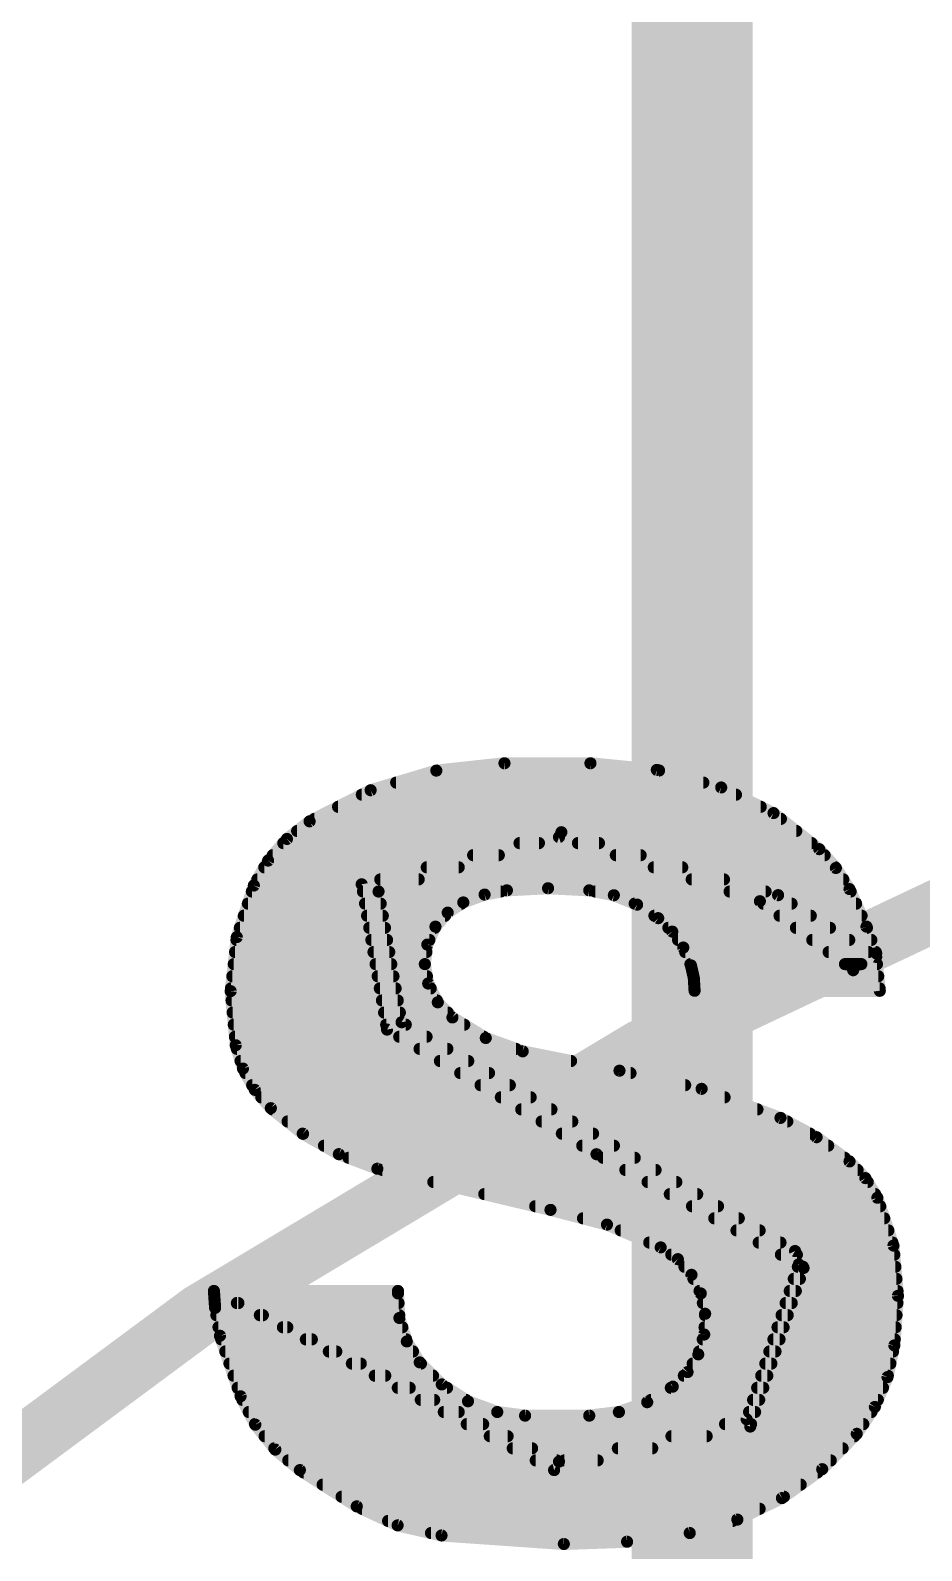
# Model space of a CAD drawing. Extents: x -24 to 84, y -14 to 41.
# Drawn here: x 13.852 to 15.721, y 25.16 to 28.35 of the extents above; entities that cross this region are included whole.
import ezdxf

# ---------------------------------------------------------------- set-up
doc = ezdxf.new("R2010")
doc.units = 0
for name, color, linetype in [('16', 132, 'CONTINUOUS'), ('21', 41, 'CONTINUOUS'), ('22', 40, 'CONTINUOUS')]:
    doc.layers.add(name, color=color, linetype=linetype)

msp = doc.modelspace()

# ---------------------------------------------------------------- linework, layer by layer
at = {"layer": '16', "const_width": 0.254}
msp.add_lwpolyline([(15.24, 20.32), (15.24, 39.37)], dxfattribs=at)
at = {"layer": '21', "const_width": 0.0254}
for points in [[(14.7033, 26.7967), (14.5655, 26.7556)], [(14.8463, 26.8122), (14.7033, 26.7967)], [(14.7059, 26.797), (15.1706, 26.797)], [(15.0266, 26.8122), (14.8463, 26.8122)], [(15.1659, 26.7983), (15.0266, 26.8122)], [(15.301, 26.7614), (15.1659, 26.7983)], [(14.5655, 26.7556), (14.4374, 26.6903)], [(14.619, 26.7716), (15.2636, 26.7716)], [(15.4107, 26.7076), (15.301, 26.7614)], [(14.4972, 26.7208), (15.3838, 26.7208)], [(14.547, 26.7462), (15.332, 26.7462)], [(14.4374, 26.6903), (14.3899, 26.6534)], [(14.4474, 26.6954), (15.4262, 26.6954)], [(15.5067, 26.6319), (15.4107, 26.7076)], [(14.4113, 26.67), (15.4584, 26.67)], [(14.9657, 26.6675), (14.5466, 26.5582)], [(14.5821, 26.543), (14.9606, 26.6573)], [(14.9606, 26.6573), (15.3822, 26.5227)], [(15.4203, 26.5354), (14.9657, 26.6675)], [(14.3899, 26.6534), (14.3504, 26.6079)], [(14.3822, 26.6446), (14.9185, 26.6446)], [(14.8779, 26.6446), (15.0445, 26.6446)], [(15.0004, 26.6446), (15.4906, 26.6446)], [(15.5416, 26.5924), (15.5067, 26.6319)], [(14.3504, 26.6079), (14.3205, 26.5557)], [(14.3423, 26.5938), (14.7503, 26.5938)], [(14.3602, 26.6192), (14.8344, 26.6192)], [(14.6831, 26.5938), (15.2193, 26.5938)], [(14.7805, 26.6192), (15.1319, 26.6192)], [(15.0799, 26.6192), (15.5179, 26.6192)], [(15.1595, 26.5938), (15.5403, 26.5938)], [(14.3278, 26.5684), (14.6662, 26.5684)], [(14.5857, 26.5684), (15.3067, 26.5684)], [(15.2391, 26.5684), (15.5571, 26.5684)], [(15.5702, 26.5481), (15.5416, 26.5924)], [(14.3205, 26.5557), (14.2847, 26.4474)], [(14.3163, 26.543), (14.5821, 26.543)], [(14.5466, 26.5582), (14.5999, 26.2534)], [(14.5493, 26.543), (14.8382, 26.543)], [(14.6304, 26.2687), (14.5821, 26.543)], [(14.7599, 26.5201), (14.8046, 26.5366)], [(14.8046, 26.5366), (14.8514, 26.5455)], [(14.8514, 26.5455), (14.9378, 26.55)], [(14.9378, 26.55), (15.0241, 26.5455)], [(15.0241, 26.5455), (15.0757, 26.5352)], [(15.0366, 26.543), (15.3941, 26.543)], [(15.0757, 26.5352), (15.1246, 26.5155)], [(15.3186, 26.543), (15.5725, 26.543)], [(15.6261, 26.4058), (15.4203, 26.5354)], [(15.6058, 26.4693), (15.5702, 26.5481)], [(14.3079, 26.5176), (14.5866, 26.5176)], [(14.5537, 26.5176), (14.7561, 26.5176)], [(14.7015, 26.4693), (14.7272, 26.4988)], [(14.7272, 26.4988), (14.7599, 26.5201)], [(15.1194, 26.5176), (15.4486, 26.5176)], [(15.1246, 26.5155), (15.1689, 26.4871)], [(15.3822, 26.5227), (15.5778, 26.3779)], [(15.3891, 26.5176), (15.584, 26.5176)], [(14.2911, 26.4668), (14.5955, 26.4668)], [(14.2995, 26.4922), (14.591, 26.4922)], [(14.5581, 26.4922), (14.7214, 26.4922)], [(14.5626, 26.4668), (14.7004, 26.4668)], [(14.6844, 26.4317), (14.7015, 26.4693)], [(15.1609, 26.4922), (15.4889, 26.4922)], [(15.1689, 26.4871), (15.1983, 26.459)], [(15.1901, 26.4668), (15.5292, 26.4668)], [(15.4234, 26.4922), (15.5955, 26.4922)], [(15.4577, 26.4668), (15.6067, 26.4668)], [(15.6261, 26.4135), (15.6058, 26.4693)], [(14.2847, 26.4474), (14.2718, 26.334)], [(14.284, 26.4414), (14.6, 26.4414)], [(14.567, 26.4414), (14.6888, 26.4414)], [(15.1983, 26.459), (15.2215, 26.4255)], [(15.2104, 26.4414), (15.5696, 26.4414)], [(15.492, 26.4414), (15.616, 26.4414)], [(14.2811, 26.416), (14.6045, 26.416)], [(14.5715, 26.416), (14.6824, 26.416)], [(14.6792, 26.3907), (14.6844, 26.4317)], [(15.2215, 26.4255), (15.2375, 26.3881)], [(15.2255, 26.416), (15.6099, 26.416)], [(15.5263, 26.416), (15.6252, 26.416)], [(15.5778, 26.3779), (15.6261, 26.4135)], [(15.6337, 26.3347), (15.6261, 26.4058)], [(14.2783, 26.3906), (14.6089, 26.3906)], [(14.5759, 26.3906), (14.6792, 26.3906)], [(14.6863, 26.35), (14.6792, 26.3907)], [(15.2364, 26.3906), (15.6277, 26.3906)], [(15.2375, 26.3881), (15.2435, 26.3617)], [(15.5606, 26.3906), (15.595, 26.3906)], [(14.2725, 26.3398), (14.6179, 26.3398)], [(14.2754, 26.3652), (14.6134, 26.3652)], [(14.5803, 26.3652), (14.6836, 26.3652)], [(14.5848, 26.3398), (14.6915, 26.3398)], [(14.7064, 26.3106), (14.6863, 26.35)], [(15.2427, 26.3652), (15.6304, 26.3652)], [(15.2435, 26.3617), (15.2451, 26.3347)], [(15.2448, 26.3398), (15.6332, 26.3398)], [(14.2718, 26.334), (14.2824, 26.2204)], [(14.2736, 26.3144), (14.6224, 26.3144)], [(14.5892, 26.3144), (14.7045, 26.3144)], [(14.7371, 26.2788), (14.7064, 26.3106)], [(15.2451, 26.3347), (15.6337, 26.3347)], [(14.276, 26.289), (14.6268, 26.289)], [(14.5937, 26.289), (14.7273, 26.289)], [(14.8071, 26.2357), (14.7371, 26.2788)], [(14.2784, 26.2636), (14.6392, 26.2636)], [(14.5981, 26.2636), (14.7618, 26.2636)], [(14.5999, 26.2534), (15.0393, 25.9918)], [(15.4559, 25.7886), (14.6304, 26.2687)], [(14.2807, 26.2382), (14.6828, 26.2382)], [(14.2824, 26.2204), (14.2975, 26.1715)], [(14.2848, 26.2128), (14.7265, 26.2128)], [(14.6254, 26.2382), (14.803, 26.2382)], [(14.6681, 26.2128), (14.8703, 26.2128)], [(14.8844, 26.2077), (14.8071, 26.2357)], [(14.2926, 26.1874), (14.7702, 26.1874)], [(14.7108, 26.1874), (14.986, 26.1874)], [(15.0876, 26.1671), (14.8844, 26.2077)], [(14.2975, 26.1715), (14.3225, 26.1268)], [(14.3028, 26.162), (14.8139, 26.162)], [(14.7534, 26.162), (15.1107, 26.162)], [(15.2599, 26.129), (15.0876, 26.1671)], [(14.317, 26.1366), (14.8575, 26.1366)], [(14.3225, 26.1268), (14.3561, 26.0883)], [(14.7961, 26.1366), (15.2254, 26.1366)], [(15.4254, 26.068), (15.2599, 26.129)], [(14.3361, 26.1112), (14.9012, 26.1112)], [(14.3561, 26.0883), (14.4237, 26.0345)], [(14.3592, 26.0858), (14.9449, 26.0858)], [(14.8387, 26.1112), (15.3081, 26.1112)], [(14.8814, 26.0858), (15.3771, 26.0858)], [(14.3912, 26.0604), (14.9886, 26.0604)], [(14.9241, 26.0604), (15.4396, 26.0604)], [(15.5011, 26.0275), (15.4254, 26.068)], [(14.4231, 26.035), (15.0322, 26.035)], [(14.4237, 26.0345), (14.4988, 25.9919)], [(14.9667, 26.035), (15.487, 26.035)], [(15.5702, 25.9766), (15.5011, 26.0275)], [(14.4676, 26.0096), (15.0759, 26.0096)], [(14.4988, 25.9919), (14.5796, 25.9613)], [(15.0094, 26.0096), (15.5254, 26.0096)], [(15.0393, 25.9918), (15.4635, 25.7607)], [(14.5191, 25.9842), (15.1196, 25.9842)], [(14.5796, 25.9613), (14.9428, 25.875)], [(14.5901, 25.9588), (15.1633, 25.9588)], [(15.0533, 25.9842), (15.5599, 25.9842)], [(15.0999, 25.9588), (15.5871, 25.9588)], [(15.6034, 25.9416), (15.5702, 25.9766)], [(14.697, 25.9334), (15.2069, 25.9334)], [(15.1465, 25.9334), (15.6084, 25.9334)], [(15.6286, 25.9004), (15.6034, 25.9416)], [(14.8039, 25.908), (15.2506, 25.908)], [(15.1931, 25.908), (15.624, 25.908)], [(15.6624, 25.8001), (15.6286, 25.9004)], [(14.9108, 25.8826), (15.2943, 25.8826)], [(14.9428, 25.875), (15.0613, 25.8441)], [(15.2397, 25.8826), (15.6346, 25.8826)], [(15.011, 25.8572), (15.3379, 25.8572)], [(15.0613, 25.8441), (15.174, 25.7962)], [(15.0902, 25.8318), (15.3816, 25.8318)], [(15.2864, 25.8572), (15.6431, 25.8572)], [(15.333, 25.8318), (15.6517, 25.8318)], [(15.15, 25.8064), (15.4253, 25.8064)], [(15.174, 25.7962), (15.21, 25.7715)], [(15.3796, 25.8064), (15.6602, 25.8064)], [(15.6718, 25.6946), (15.6624, 25.8001)], [(15.1962, 25.781), (15.4597, 25.781)], [(15.21, 25.7715), (15.2386, 25.7386)], [(15.4262, 25.781), (15.6641, 25.781)], [(15.4737, 25.7531), (15.4559, 25.7886)], [(15.2239, 25.7556), (15.4724, 25.7556)], [(15.2386, 25.7386), (15.2581, 25.6996)], [(15.4635, 25.7607), (15.3543, 25.4356)], [(15.3619, 25.4203), (15.4737, 25.7531)], [(15.4618, 25.7556), (15.6664, 25.7556)], [(14.2367, 25.7048), (14.2392, 25.6692)], [(14.9606, 25.3467), (14.2367, 25.7048)], [(14.6228, 25.7048), (14.2367, 25.7048)], [(14.2367, 25.7048), (14.9504, 25.3289)], [(14.6228, 25.6997), (14.6228, 25.7048)], [(14.6258, 25.6481), (14.6228, 25.6997)], [(15.2428, 25.7302), (15.466, 25.7302)], [(15.2555, 25.7048), (15.4575, 25.7048)], [(15.2581, 25.6996), (15.2672, 25.657)], [(15.4447, 25.7048), (15.6709, 25.7048)], [(15.4533, 25.7302), (15.6686, 25.7302)], [(14.2385, 25.6794), (14.288, 25.6794)], [(14.2392, 25.6692), (14.2494, 25.6108)], [(14.2849, 25.6794), (14.624, 25.6794)], [(15.2625, 25.6794), (15.4489, 25.6794)], [(15.4362, 25.6794), (15.6707, 25.6794)], [(15.6642, 25.5905), (15.6718, 25.6946)], [(14.2419, 25.654), (14.3394, 25.654)], [(14.3331, 25.654), (14.6255, 25.654)], [(14.6414, 25.5989), (14.6258, 25.6481)], [(15.2672, 25.657), (15.2654, 25.6134)], [(15.2671, 25.654), (15.4404, 25.654)], [(15.4277, 25.654), (15.6688, 25.654)], [(14.2463, 25.6286), (14.3907, 25.6286)], [(14.2494, 25.6108), (14.2926, 25.4838)], [(14.3814, 25.6286), (14.632, 25.6286)], [(15.2654, 25.6134), (15.2528, 25.5718)], [(15.266, 25.6286), (15.4319, 25.6286)], [(15.4191, 25.6286), (15.667, 25.6286)], [(14.252, 25.6032), (14.4421, 25.6032)], [(14.2606, 25.5778), (14.4934, 25.5778)], [(14.4296, 25.6032), (14.64, 25.6032)], [(14.4778, 25.5778), (14.6544, 25.5778)], [(14.6685, 25.5549), (14.6414, 25.5989)], [(15.2546, 25.5778), (15.4148, 25.5778)], [(15.2623, 25.6032), (15.4233, 25.6032)], [(15.4021, 25.5778), (15.6615, 25.5778)], [(15.4106, 25.6032), (15.6651, 25.6032)], [(15.6499, 25.5241), (15.6642, 25.5905)], [(14.2693, 25.5524), (14.5448, 25.5524)], [(14.5261, 25.5524), (14.671, 25.5524)], [(14.7147, 25.5086), (14.6685, 25.5549)], [(15.2528, 25.5718), (15.2303, 25.5346)], [(15.2411, 25.5524), (15.4063, 25.5524)], [(15.3935, 25.5524), (15.656, 25.5524)], [(14.2779, 25.527), (14.5961, 25.527)], [(14.5743, 25.527), (14.6964, 25.527)], [(14.7698, 25.4734), (14.7147, 25.5086)], [(15.2303, 25.5346), (15.1994, 25.5041)], [(15.2226, 25.527), (15.3977, 25.527)], [(15.385, 25.527), (15.6505, 25.527)], [(15.6233, 25.4615), (15.6499, 25.5241)], [(14.2865, 25.5016), (14.6475, 25.5016)], [(14.2926, 25.4838), (14.3235, 25.4243)], [(14.2965, 25.4762), (14.6988, 25.4762)], [(14.6225, 25.5016), (14.7257, 25.5016)], [(14.6707, 25.4762), (14.7654, 25.4762)], [(15.1994, 25.5041), (15.1458, 25.4714)], [(15.1536, 25.4762), (15.3807, 25.4762)], [(15.1953, 25.5016), (15.3892, 25.5016)], [(15.3679, 25.4762), (15.6296, 25.4762)], [(15.3765, 25.5016), (15.6404, 25.5016)], [(14.3097, 25.4508), (14.7502, 25.4508)], [(14.719, 25.4508), (14.8311, 25.4508)], [(14.8311, 25.4508), (14.7698, 25.4734)], [(14.8895, 25.4432), (14.8311, 25.4508)], [(15.0864, 25.4508), (15.0241, 25.4432)], [(15.0863, 25.4508), (15.3721, 25.4508)], [(15.1458, 25.4714), (15.0864, 25.4508)], [(15.3594, 25.4508), (15.6161, 25.4508)], [(15.5854, 25.4051), (15.6233, 25.4615)], [(14.3229, 25.4254), (14.8015, 25.4254)], [(14.3235, 25.4243), (14.3655, 25.3719)], [(14.7672, 25.4254), (15.3636, 25.4254)], [(15.0241, 25.4432), (14.8895, 25.4432)], [(14.9504, 25.3289), (15.3619, 25.4203)], [(15.3543, 25.4356), (14.9606, 25.3467)], [(15.3091, 25.4254), (15.599, 25.4254)], [(14.343, 25.4), (14.8529, 25.4)], [(14.8154, 25.4), (15.2705, 25.4)], [(15.1966, 25.4), (15.5804, 25.4)], [(15.5128, 25.3308), (15.5854, 25.4051)], [(14.3634, 25.3746), (14.9042, 25.3746)], [(14.3655, 25.3719), (14.417, 25.3289)], [(14.3927, 25.3492), (14.9555, 25.3492)], [(14.8636, 25.3746), (15.1562, 25.3746)], [(14.9119, 25.3492), (15.0418, 25.3492)], [(14.9717, 25.3492), (15.5308, 25.3492)], [(15.0842, 25.3746), (15.5556, 25.3746)], [(14.417, 25.3289), (14.5364, 25.2527)], [(14.425, 25.3238), (15.5031, 25.3238)], [(15.4284, 25.2702), (15.5128, 25.3308)], [(14.4648, 25.2984), (15.4677, 25.2984)], [(14.5046, 25.273), (15.4324, 25.273)], [(15.3349, 25.225), (15.4284, 25.2702)], [(14.5364, 25.2527), (14.6221, 25.2129)], [(14.5474, 25.2476), (15.3816, 25.2476)], [(14.6021, 25.2222), (15.3248, 25.2222)], [(15.2349, 25.1968), (15.3349, 25.225)], [(14.6221, 25.2129), (14.7142, 25.1917)], [(14.6921, 25.1968), (15.2349, 25.1968)], [(14.7142, 25.1917), (14.9708, 25.1739)], [(15.1034, 25.1786), (15.2349, 25.1968)], [(14.9708, 25.1739), (15.1034, 25.1786)]]:
    msp.add_lwpolyline(points, dxfattribs=at)
at = {"layer": '21', "const_width": 0.0127}
for points in [[(14.7026, 26.803, 1), (14.704, 26.7904)], [(14.7059, 26.8034, 1), (14.7059, 26.7906)], [(14.7051, 26.7906, 1), (14.7015, 26.8028)], [(14.8463, 26.8186, 1), (14.8463, 26.8058)], [(14.847, 26.8059, 1), (14.8456, 26.8185)], [(15.0272, 26.8185, 1), (15.026, 26.8059)], [(15.0266, 26.8058, 1), (15.0266, 26.8186)], [(15.1676, 26.8044, 1), (15.1642, 26.7921)], [(15.1653, 26.792, 1), (15.1666, 26.8046)], [(15.1706, 26.7906, 1), (15.1706, 26.8034)], [(14.5637, 26.7617, 1), (14.5673, 26.7496)], [(14.5684, 26.75, 1), (14.5626, 26.7613)], [(14.619, 26.778, 1), (14.619, 26.7653)], [(15.2636, 26.7653, 1), (15.2636, 26.778)], [(15.3038, 26.7671, 1), (15.2982, 26.7557)], [(15.2993, 26.7553, 1), (15.3027, 26.7675)], [(14.4972, 26.7272, 1), (14.4972, 26.7144)], [(14.547, 26.7526, 1), (14.547, 26.7399)], [(15.332, 26.7399, 1), (15.332, 26.7526)], [(15.3838, 26.7144, 1), (15.3838, 26.7272)], [(14.4345, 26.696, 1), (14.4403, 26.6846)], [(14.4413, 26.6853, 1), (14.4335, 26.6953)], [(14.4474, 26.7018, 1), (14.4474, 26.6891)], [(15.4147, 26.7126, 1), (15.4068, 26.7026)], [(15.4079, 26.7019, 1), (15.4135, 26.7133)], [(15.4262, 26.6891, 1), (15.4262, 26.7018)], [(14.4113, 26.6764, 1), (14.4113, 26.6637)], [(14.9625, 26.6633, 1), (14.9587, 26.6513)], [(14.9624, 26.6512, 1), (14.9588, 26.6634)], [(14.9675, 26.6736, 1), (14.9639, 26.6614)], [(14.9673, 26.6614, 1), (14.9641, 26.6736)], [(15.4584, 26.6637, 1), (15.4584, 26.6764)], [(14.3822, 26.651, 1), (14.3822, 26.6382)], [(14.386, 26.6584, 1), (14.3938, 26.6484)], [(14.3947, 26.6492, 1), (14.3851, 26.6575)], [(14.8779, 26.651, 1), (14.8779, 26.6382)], [(14.9185, 26.6382, 1), (14.9185, 26.651)], [(15.0004, 26.651, 1), (15.0004, 26.6382)], [(15.0445, 26.6382, 1), (15.0445, 26.651)], [(15.4906, 26.6382, 1), (15.4906, 26.651)], [(15.5115, 26.6361, 1), (15.5019, 26.6277)], [(15.5028, 26.6269, 1), (15.5106, 26.6369)], [(14.3423, 26.6002, 1), (14.3423, 26.5875)], [(14.3456, 26.6121, 1), (14.3552, 26.6038)], [(14.3559, 26.6048, 1), (14.3449, 26.6111)], [(14.3602, 26.6256, 1), (14.3602, 26.6129)], [(14.6831, 26.6002, 1), (14.6831, 26.5875)], [(14.7503, 26.5875, 1), (14.7503, 26.6002)], [(14.7805, 26.6256, 1), (14.7805, 26.6129)], [(14.8344, 26.6129, 1), (14.8344, 26.6256)], [(15.0799, 26.6256, 1), (15.0799, 26.6129)], [(15.1319, 26.6129, 1), (15.1319, 26.6256)], [(15.1595, 26.6002, 1), (15.1595, 26.5875)], [(15.2193, 26.5875, 1), (15.2193, 26.6002)], [(15.5179, 26.6129, 1), (15.5179, 26.6256)], [(15.5403, 26.5875, 1), (15.5403, 26.6002)], [(14.3278, 26.5748, 1), (14.3278, 26.562)], [(14.5857, 26.5748, 1), (14.5857, 26.562)], [(14.6662, 26.562, 1), (14.6662, 26.5748)], [(15.2391, 26.5748, 1), (15.2391, 26.562)], [(15.3067, 26.562, 1), (15.3067, 26.5748)], [(15.5469, 26.5958, 1), (15.5362, 26.5889)], [(15.5368, 26.5882, 1), (15.5463, 26.5966)], [(15.5571, 26.562, 1), (15.5571, 26.5748)], [(14.3163, 26.5494, 1), (14.3163, 26.5367)], [(14.315, 26.5589, 1), (14.326, 26.5525)], [(14.3265, 26.5537, 1), (14.3145, 26.5577)], [(14.5529, 26.5593, 1), (14.5403, 26.5571)], [(14.545, 26.5643, 1), (14.5482, 26.5521)], [(14.5493, 26.5494, 1), (14.5493, 26.5367)], [(14.5884, 26.5441, 1), (14.5758, 26.5419)], [(14.5803, 26.5491, 1), (14.5839, 26.5369)], [(14.5821, 26.5367, 1), (14.5821, 26.5494)], [(14.8034, 26.5429, 1), (14.8058, 26.5304)], [(14.8068, 26.5307, 1), (14.8024, 26.5426)], [(14.8382, 26.5367, 1), (14.8382, 26.5494)], [(14.8511, 26.5518, 1), (14.8517, 26.5392)], [(14.8526, 26.5393, 1), (14.8502, 26.5517)], [(14.9381, 26.5563, 1), (14.9374, 26.5436)], [(14.9381, 26.5436, 1), (14.9374, 26.5563)], [(15.0253, 26.5517, 1), (15.0229, 26.5393)], [(15.0238, 26.5392, 1), (15.0244, 26.5518)], [(15.0366, 26.5494, 1), (15.0366, 26.5367)], [(15.0781, 26.5411, 1), (15.0734, 26.5293)], [(15.0745, 26.529, 1), (15.077, 26.5414)], [(15.3186, 26.5494, 1), (15.3186, 26.5367)], [(15.3941, 26.5367, 1), (15.3941, 26.5494)], [(15.4237, 26.5408, 1), (15.4169, 26.53)], [(15.4185, 26.5293, 1), (15.4221, 26.5415)], [(15.576, 26.5507, 1), (15.5644, 26.5455)], [(15.5649, 26.5447, 1), (15.5755, 26.5515)], [(15.5725, 26.5367, 1), (15.5725, 26.5494)], [(14.3079, 26.524, 1), (14.3079, 26.5113)], [(14.5537, 26.524, 1), (14.5537, 26.5113)], [(14.5866, 26.5113, 1), (14.5866, 26.524)], [(14.7237, 26.5041, 1), (14.7306, 26.4935)], [(14.7319, 26.4946, 1), (14.7224, 26.5029)], [(14.7577, 26.5261, 1), (14.7621, 26.5141)], [(14.7561, 26.5113, 1), (14.7561, 26.524)], [(14.7634, 26.5148, 1), (14.7564, 26.5254)], [(15.1194, 26.524, 1), (15.1194, 26.5113)], [(15.128, 26.5209, 1), (15.1211, 26.5102)], [(15.1222, 26.5096, 1), (15.1269, 26.5214)], [(15.386, 26.5278, 1), (15.3784, 26.5176)], [(15.3803, 26.5167, 1), (15.3841, 26.5287)], [(15.3891, 26.524, 1), (15.3891, 26.5113)], [(15.4486, 26.5113, 1), (15.4486, 26.524)], [(15.584, 26.5113, 1), (15.584, 26.524)], [(14.2911, 26.4732, 1), (14.2911, 26.4605)], [(14.2995, 26.4986, 1), (14.2995, 26.4858)], [(14.5581, 26.4986, 1), (14.5581, 26.4858)], [(14.5626, 26.4732, 1), (14.5626, 26.4605)], [(14.591, 26.4858, 1), (14.591, 26.4986)], [(14.5955, 26.4605, 1), (14.5955, 26.4732)], [(14.6967, 26.4735, 1), (14.7063, 26.4651)], [(14.7073, 26.4667, 1), (14.6957, 26.4719)], [(14.7004, 26.4605, 1), (14.7004, 26.4732)], [(14.7214, 26.4858, 1), (14.7214, 26.4986)], [(15.1609, 26.4986, 1), (15.1609, 26.4858)], [(15.1733, 26.4917, 1), (15.1645, 26.4825)], [(15.1655, 26.4818, 1), (15.1723, 26.4924)], [(15.1901, 26.4732, 1), (15.1901, 26.4605)], [(15.4234, 26.4986, 1), (15.4234, 26.4858)], [(15.4577, 26.4732, 1), (15.4577, 26.4605)], [(15.4889, 26.4858, 1), (15.4889, 26.4986)], [(15.5292, 26.4605, 1), (15.5292, 26.4732)], [(15.5955, 26.4858, 1), (15.5955, 26.4986)], [(15.6118, 26.4715, 1), (15.5998, 26.4671)], [(15.6, 26.4667, 1), (15.6116, 26.4719)], [(15.6067, 26.4605, 1), (15.6067, 26.4732)], [(14.284, 26.4478, 1), (14.284, 26.4351)], [(14.2787, 26.4494, 1), (14.2907, 26.4454)], [(14.291, 26.4466, 1), (14.2784, 26.4481)], [(14.567, 26.4478, 1), (14.567, 26.4351)], [(14.6, 26.4351, 1), (14.6, 26.4478)], [(14.6888, 26.4351, 1), (14.6888, 26.4478)], [(15.2035, 26.4626, 1), (15.1931, 26.4553)], [(15.1939, 26.4544, 1), (15.2027, 26.4635)], [(15.2104, 26.4478, 1), (15.2104, 26.4351)], [(15.492, 26.4478, 1), (15.492, 26.4351)], [(15.5696, 26.4351, 1), (15.5696, 26.4478)], [(15.616, 26.4351, 1), (15.616, 26.4478)], [(14.2811, 26.4224, 1), (14.2811, 26.4096)], [(14.5715, 26.4224, 1), (14.5715, 26.4096)], [(14.6045, 26.4096, 1), (14.6045, 26.4224)], [(14.6786, 26.4343, 1), (14.6902, 26.4291)], [(14.6907, 26.4309, 1), (14.6781, 26.4325)], [(14.6824, 26.4096, 1), (14.6824, 26.4224)], [(15.2273, 26.428, 1), (15.2156, 26.423)], [(15.2162, 26.4219, 1), (15.2267, 26.4291)], [(15.2255, 26.4224, 1), (15.2255, 26.4096)], [(15.5263, 26.4224, 1), (15.5263, 26.4096)], [(15.6099, 26.4096, 1), (15.6099, 26.4224)], [(15.6324, 26.4065, 1), (15.6198, 26.4051)], [(15.6201, 26.4113, 1), (15.6321, 26.4157)], [(15.6299, 26.4084, 1), (15.6223, 26.4186)], [(15.6227, 26.4004, 1), (15.6295, 26.4112)], [(15.6252, 26.4096, 1), (15.6252, 26.4224)], [(14.2783, 26.397, 1), (14.2783, 26.3843)], [(14.5759, 26.397, 1), (14.5759, 26.3843)], [(14.6089, 26.3843, 1), (14.6089, 26.397)], [(14.6854, 26.3918, 1), (14.6729, 26.3896)], [(14.6729, 26.3915, 1), (14.6855, 26.3899)], [(14.6792, 26.3843, 1), (14.6792, 26.397)], [(15.2364, 26.397, 1), (15.2364, 26.3843)], [(15.2437, 26.3895, 1), (15.2313, 26.3867)], [(15.2317, 26.3856, 1), (15.2433, 26.3906)], [(15.5606, 26.397, 1), (15.5606, 26.3843)], [(15.574, 26.383, 1), (15.5816, 26.3728)], [(15.574, 26.3728, 1), (15.5816, 26.383)], [(15.595, 26.3843, 1), (15.595, 26.397)], [(15.6277, 26.3843, 1), (15.6277, 26.397)], [(14.2725, 26.3462, 1), (14.2725, 26.3334)], [(14.2754, 26.3716, 1), (14.2754, 26.3589)], [(14.5803, 26.3716, 1), (14.5803, 26.3589)], [(14.5848, 26.3462, 1), (14.5848, 26.3334)], [(14.6134, 26.3589, 1), (14.6134, 26.3716)], [(14.6179, 26.3334, 1), (14.6179, 26.3462)], [(14.692, 26.3529, 1), (14.6806, 26.3471)], [(14.68, 26.3489, 1), (14.6926, 26.3511)], [(14.6836, 26.3589, 1), (14.6836, 26.3716)], [(14.6915, 26.3334, 1), (14.6915, 26.3462)], [(15.2427, 26.3716, 1), (15.2427, 26.3589)], [(15.2498, 26.3621, 1), (15.2371, 26.3613)], [(15.2373, 26.3603, 1), (15.2497, 26.3631)], [(15.2448, 26.3462, 1), (15.2448, 26.3334)], [(15.6304, 26.3589, 1), (15.6304, 26.3716)], [(15.6332, 26.3334, 1), (15.6332, 26.3462)], [(14.2781, 26.3346, 1), (14.2655, 26.3334)], [(14.2655, 26.3347, 1), (14.2781, 26.3333)], [(14.2736, 26.3208, 1), (14.2736, 26.3081)], [(14.5892, 26.3208, 1), (14.5892, 26.3081)], [(14.6224, 26.3081, 1), (14.6224, 26.3208)], [(14.711, 26.315, 1), (14.7018, 26.3062)], [(14.7007, 26.3077, 1), (14.7121, 26.3135)], [(14.7045, 26.3081, 1), (14.7045, 26.3208)], [(15.2451, 26.3411, 1), (15.2451, 26.3284)], [(15.2388, 26.3343, 1), (15.2514, 26.3351)], [(15.6274, 26.334, 1), (15.64, 26.3354)], [(15.6337, 26.3284, 1), (15.6337, 26.3411)], [(14.276, 26.2954, 1), (14.276, 26.2827)], [(14.5937, 26.2954, 1), (14.5937, 26.2827)], [(14.6268, 26.2827, 1), (14.6268, 26.2954)], [(14.7273, 26.2827, 1), (14.7273, 26.2954)], [(14.7404, 26.2842, 1), (14.7338, 26.2734)], [(14.7325, 26.2744, 1), (14.7417, 26.2832)], [(14.2784, 26.27, 1), (14.2784, 26.2572)], [(14.5981, 26.27, 1), (14.5981, 26.2572)], [(14.6031, 26.2589, 1), (14.5967, 26.2479)], [(14.5936, 26.2523, 1), (14.6062, 26.2545)], [(14.6336, 26.2742, 1), (14.6272, 26.2632)], [(14.6241, 26.2676, 1), (14.6367, 26.2698)], [(14.6392, 26.2572, 1), (14.6392, 26.27)], [(14.7618, 26.2572, 1), (14.7618, 26.27)], [(14.2807, 26.2446, 1), (14.2807, 26.2319)], [(14.2885, 26.2223, 1), (14.2763, 26.2185)], [(14.2761, 26.2198, 1), (14.2887, 26.221)], [(14.2848, 26.2192, 1), (14.2848, 26.2065)], [(14.6254, 26.2446, 1), (14.6254, 26.2319)], [(14.6681, 26.2192, 1), (14.6681, 26.2065)], [(14.6828, 26.2319, 1), (14.6828, 26.2446)], [(14.7265, 26.2065, 1), (14.7265, 26.2192)], [(14.8092, 26.2416, 1), (14.8049, 26.2297)], [(14.803, 26.2319, 1), (14.803, 26.2446)], [(14.8038, 26.2303, 1), (14.8104, 26.2411)], [(14.8703, 26.2065, 1), (14.8703, 26.2192)], [(14.2926, 26.1938, 1), (14.2926, 26.181)], [(14.7108, 26.1938, 1), (14.7108, 26.181)], [(14.7702, 26.181, 1), (14.7702, 26.1938)], [(14.8856, 26.2139, 1), (14.8832, 26.2015)], [(14.8822, 26.2017, 1), (14.8866, 26.2137)], [(14.986, 26.181, 1), (14.986, 26.1938)], [(14.3031, 26.1746, 1), (14.292, 26.1684)], [(14.2915, 26.1696, 1), (14.3036, 26.1734)], [(14.3028, 26.1684, 1), (14.3028, 26.1557)], [(14.7534, 26.1684, 1), (14.7534, 26.1557)], [(14.8139, 26.1557, 1), (14.8139, 26.1684)], [(15.089, 26.1733, 1), (15.0862, 26.1609)], [(15.0864, 26.1609, 1), (15.0888, 26.1733)], [(15.1107, 26.1557, 1), (15.1107, 26.1684)], [(14.317, 26.143, 1), (14.317, 26.1303)], [(14.3272, 26.131, 1), (14.3177, 26.1227)], [(14.3169, 26.1238, 1), (14.328, 26.1299)], [(14.7961, 26.143, 1), (14.7961, 26.1303)], [(14.8575, 26.1303, 1), (14.8575, 26.143)], [(15.2254, 26.1303, 1), (15.2254, 26.143)], [(15.262, 26.1349, 1), (15.2577, 26.123)], [(15.2585, 26.1228, 1), (15.2612, 26.1352)], [(14.3361, 26.1176, 1), (14.3361, 26.1048)], [(14.3601, 26.0933, 1), (14.3521, 26.0833)], [(14.3513, 26.0841, 1), (14.3609, 26.0925)], [(14.3592, 26.0922, 1), (14.3592, 26.0795)], [(14.8387, 26.1176, 1), (14.8387, 26.1048)], [(14.8814, 26.0922, 1), (14.8814, 26.0795)], [(14.9012, 26.1048, 1), (14.9012, 26.1176)], [(14.9449, 26.0795, 1), (14.9449, 26.0922)], [(15.3081, 26.1048, 1), (15.3081, 26.1176)], [(15.3771, 26.0795, 1), (15.3771, 26.0922)], [(14.3912, 26.0668, 1), (14.3912, 26.0541)], [(14.9241, 26.0668, 1), (14.9241, 26.0541)], [(14.9886, 26.0541, 1), (14.9886, 26.0668)], [(15.4284, 26.0736, 1), (15.4224, 26.0624)], [(15.4232, 26.062, 1), (15.4276, 26.074)], [(15.4396, 26.0541, 1), (15.4396, 26.0668)], [(14.4231, 26.0414, 1), (14.4231, 26.0286)], [(14.4268, 26.0401, 1), (14.4206, 26.029)], [(14.4198, 26.0296, 1), (14.4277, 26.0395)], [(14.9667, 26.0414, 1), (14.9667, 26.0286)], [(15.0322, 26.0286, 1), (15.0322, 26.0414)], [(15.487, 26.0286, 1), (15.487, 26.0414)], [(15.5048, 26.0326, 1), (15.4973, 26.0224)], [(15.4981, 26.0219, 1), (15.5041, 26.0331)], [(14.4676, 26.016, 1), (14.4676, 26.0033)], [(14.5011, 25.9978, 1), (14.4966, 25.9859)], [(14.4957, 25.9863, 1), (14.5019, 25.9974)], [(15.0094, 26.016, 1), (15.0094, 26.0033)], [(15.0423, 25.9974, 1), (15.0363, 25.9862)], [(15.0361, 25.9863, 1), (15.0425, 25.9973)], [(15.0759, 26.0033, 1), (15.0759, 26.016)], [(15.5254, 26.0033, 1), (15.5254, 26.016)], [(14.5191, 25.9906, 1), (14.5191, 25.9779)], [(14.5811, 25.9675, 1), (14.5781, 25.9551)], [(14.5774, 25.9554, 1), (14.5818, 25.9672)], [(14.5901, 25.9652, 1), (14.5901, 25.9524)], [(15.0533, 25.9906, 1), (15.0533, 25.9779)], [(15.0999, 25.9652, 1), (15.0999, 25.9524)], [(15.1196, 25.9779, 1), (15.1196, 25.9906)], [(15.1633, 25.9524, 1), (15.1633, 25.9652)], [(15.5599, 25.9779, 1), (15.5599, 25.9906)], [(15.5748, 25.981, 1), (15.5656, 25.9722)], [(15.5664, 25.9715, 1), (15.574, 25.9817)], [(15.5871, 25.9524, 1), (15.5871, 25.9652)], [(14.697, 25.9398, 1), (14.697, 25.9271)], [(15.1465, 25.9398, 1), (15.1465, 25.9271)], [(15.2069, 25.9271, 1), (15.2069, 25.9398)], [(15.6089, 25.9449, 1), (15.598, 25.9383)], [(15.5988, 25.9372, 1), (15.608, 25.946)], [(15.6084, 25.9271, 1), (15.6084, 25.9398)], [(14.8039, 25.9144, 1), (14.8039, 25.9017)], [(15.1931, 25.9144, 1), (15.1931, 25.9017)], [(15.2506, 25.9017, 1), (15.2506, 25.9144)], [(15.6346, 25.9024, 1), (15.6226, 25.8984)], [(15.6232, 25.8971, 1), (15.634, 25.9037)], [(15.624, 25.9017, 1), (15.624, 25.9144)], [(14.9108, 25.889, 1), (14.9108, 25.8762)], [(14.9444, 25.8811, 1), (14.9412, 25.8689)], [(14.9413, 25.8688, 1), (14.9443, 25.8812)], [(15.2397, 25.889, 1), (15.2397, 25.8762)], [(15.2943, 25.8762, 1), (15.2943, 25.889)], [(15.6346, 25.8762, 1), (15.6346, 25.889)], [(15.011, 25.8636, 1), (15.011, 25.8509)], [(15.0638, 25.8499, 1), (15.0588, 25.8382)], [(15.0597, 25.8379, 1), (15.0629, 25.8502)], [(15.0902, 25.8382, 1), (15.0902, 25.8255)], [(15.2864, 25.8636, 1), (15.2864, 25.8509)], [(15.333, 25.8382, 1), (15.333, 25.8255)], [(15.3379, 25.8509, 1), (15.3379, 25.8636)], [(15.3816, 25.8255, 1), (15.3816, 25.8382)], [(15.6431, 25.8509, 1), (15.6431, 25.8636)], [(15.6517, 25.8255, 1), (15.6517, 25.8382)], [(15.15, 25.8128, 1), (15.15, 25.8)], [(15.1776, 25.8014, 1), (15.1704, 25.791)], [(15.1715, 25.7904, 1), (15.1765, 25.802)], [(15.3796, 25.8128, 1), (15.3796, 25.8)], [(15.4253, 25.8, 1), (15.4253, 25.8128)], [(15.6687, 25.8006, 1), (15.6561, 25.7995)], [(15.6564, 25.798, 1), (15.6684, 25.8021)], [(15.6602, 25.8, 1), (15.6602, 25.8128)], [(15.1962, 25.7874, 1), (15.1962, 25.7747)], [(15.2148, 25.7757, 1), (15.2052, 25.7674)], [(15.2064, 25.7663, 1), (15.2136, 25.7768)], [(15.4262, 25.7874, 1), (15.4262, 25.7747)], [(15.4616, 25.7914, 1), (15.4502, 25.7858)], [(15.4527, 25.7831, 1), (15.4591, 25.7941)], [(15.4597, 25.7747, 1), (15.4597, 25.7874)], [(15.6641, 25.7747, 1), (15.6641, 25.7874)], [(15.2239, 25.762, 1), (15.2239, 25.7492)], [(15.2443, 25.7415, 1), (15.2329, 25.7358)], [(15.2338, 25.7345, 1), (15.2434, 25.7428)], [(15.4618, 25.762, 1), (15.4618, 25.7492)], [(15.4695, 25.7587, 1), (15.4575, 25.7627)], [(15.4605, 25.7551, 1), (15.4665, 25.7663)], [(15.4797, 25.7511, 1), (15.4677, 25.7551)], [(15.468, 25.7503, 1), (15.4794, 25.7559)], [(15.4724, 25.7492, 1), (15.4724, 25.762)], [(15.6664, 25.7492, 1), (15.6664, 25.762)], [(14.2367, 25.7112, 1), (14.2367, 25.6985)], [(14.243, 25.7052, 1), (14.2304, 25.7044)], [(14.2395, 25.7105, 1), (14.2339, 25.6991)], [(14.2397, 25.7104, 1), (14.2337, 25.6992)], [(14.6292, 25.7048, 1), (14.6165, 25.7048)], [(14.6291, 25.7001, 1), (14.6165, 25.6993)], [(14.6228, 25.6985, 1), (14.6228, 25.7112)], [(15.2428, 25.7366, 1), (15.2428, 25.7238)], [(15.2555, 25.7112, 1), (15.2555, 25.6985)], [(15.2643, 25.701, 1), (15.2519, 25.6983)], [(15.4447, 25.7112, 1), (15.4447, 25.6985)], [(15.4533, 25.7366, 1), (15.4533, 25.7238)], [(15.4575, 25.6985, 1), (15.4575, 25.7112)], [(15.466, 25.7238, 1), (15.466, 25.7366)], [(15.6686, 25.7238, 1), (15.6686, 25.7366)], [(15.6709, 25.6985, 1), (15.6709, 25.7112)], [(14.2385, 25.6858, 1), (14.2385, 25.673)], [(14.2455, 25.6703, 1), (14.2329, 25.6681)], [(14.2849, 25.6858, 1), (14.2849, 25.673)], [(14.288, 25.673, 1), (14.288, 25.6858)], [(14.6165, 25.6997, 1), (14.6292, 25.6997)], [(14.624, 25.673, 1), (14.624, 25.6858)], [(15.2524, 25.6968, 1), (15.2638, 25.7025)], [(15.2625, 25.6858, 1), (15.2625, 25.673)], [(15.4362, 25.6858, 1), (15.4362, 25.673)], [(15.4489, 25.673, 1), (15.4489, 25.6858)], [(15.6781, 25.6941, 1), (15.6655, 25.6951)], [(15.6655, 25.694, 1), (15.6781, 25.6952)], [(15.6707, 25.673, 1), (15.6707, 25.6858)], [(14.2329, 25.6688, 1), (14.2455, 25.6696)], [(14.2419, 25.6604, 1), (14.2419, 25.6476)], [(14.3331, 25.6604, 1), (14.3331, 25.6476)], [(14.3394, 25.6476, 1), (14.3394, 25.6604)], [(14.6319, 25.65, 1), (14.6198, 25.6462)], [(14.6195, 25.6478, 1), (14.6322, 25.6485)], [(14.6255, 25.6476, 1), (14.6255, 25.6604)], [(15.2671, 25.6604, 1), (15.2671, 25.6476)], [(15.2736, 25.6567, 1), (15.2609, 25.6572)], [(15.261, 25.6557, 1), (15.2735, 25.6583)], [(15.4277, 25.6604, 1), (15.4277, 25.6476)], [(15.4404, 25.6476, 1), (15.4404, 25.6604)], [(15.6688, 25.6476, 1), (15.6688, 25.6604)], [(14.2463, 25.635, 1), (14.2463, 25.6223)], [(14.2554, 25.6128, 1), (14.2434, 25.6088)], [(14.2431, 25.6097, 1), (14.2557, 25.6119)], [(14.3814, 25.635, 1), (14.3814, 25.6223)], [(14.3907, 25.6223, 1), (14.3907, 25.635)], [(14.632, 25.6223, 1), (14.632, 25.635)], [(15.2591, 25.6137, 1), (15.2717, 25.6131)], [(15.2715, 25.6116, 1), (15.2593, 25.6152)], [(15.266, 25.635, 1), (15.266, 25.6223)], [(15.4191, 25.635, 1), (15.4191, 25.6223)], [(15.4319, 25.6223, 1), (15.4319, 25.635)], [(15.667, 25.6223, 1), (15.667, 25.635)], [(14.252, 25.6096, 1), (14.252, 25.5968)], [(14.2606, 25.5842, 1), (14.2606, 25.5714)], [(14.4296, 25.6096, 1), (14.4296, 25.5968)], [(14.4421, 25.5968, 1), (14.4421, 25.6096)], [(14.4778, 25.5842, 1), (14.4778, 25.5714)], [(14.4934, 25.5714, 1), (14.4934, 25.5842)], [(14.6468, 25.6022, 1), (14.636, 25.5955)], [(14.6353, 25.597, 1), (14.6474, 25.6008)], [(14.64, 25.5968, 1), (14.64, 25.6096)], [(14.6544, 25.5714, 1), (14.6544, 25.5842)], [(15.2546, 25.5842, 1), (15.2546, 25.5714)], [(15.2623, 25.6096, 1), (15.2623, 25.5968)], [(15.4021, 25.5842, 1), (15.4021, 25.5714)], [(15.4106, 25.6096, 1), (15.4106, 25.5968)], [(15.4148, 25.5714, 1), (15.4148, 25.5842)], [(15.4233, 25.5968, 1), (15.4233, 25.6096)], [(15.6579, 25.591, 1), (15.6705, 25.59)], [(15.6704, 25.5892, 1), (15.658, 25.5918)], [(15.6615, 25.5714, 1), (15.6615, 25.5842)], [(15.6651, 25.5968, 1), (15.6651, 25.6096)], [(14.2693, 25.5588, 1), (14.2693, 25.5461)], [(14.5261, 25.5588, 1), (14.5261, 25.5461)], [(14.5448, 25.5461, 1), (14.5448, 25.5588)], [(14.673, 25.5594, 1), (14.664, 25.5504)], [(14.6631, 25.5516, 1), (14.6739, 25.5582)], [(14.671, 25.5461, 1), (14.671, 25.5588)], [(15.2411, 25.5588, 1), (15.2411, 25.5461)], [(15.2467, 25.5737, 1), (15.2589, 25.57)], [(15.2582, 25.5685, 1), (15.2474, 25.5751)], [(15.3935, 25.5588, 1), (15.3935, 25.5461)], [(15.4063, 25.5461, 1), (15.4063, 25.5588)], [(15.656, 25.5461, 1), (15.656, 25.5588)], [(14.2779, 25.5334, 1), (14.2779, 25.5206)], [(14.5743, 25.5334, 1), (14.5743, 25.5206)], [(14.5961, 25.5206, 1), (14.5961, 25.5334)], [(14.6964, 25.5206, 1), (14.6964, 25.5334)], [(14.7181, 25.514, 1), (14.7113, 25.5033)], [(15.2226, 25.5334, 1), (15.2226, 25.5206)], [(15.2249, 25.5379, 1), (15.2358, 25.5313)], [(15.2348, 25.5301, 1), (15.2259, 25.5391)], [(15.385, 25.5334, 1), (15.385, 25.5206)], [(15.3977, 25.5206, 1), (15.3977, 25.5334)], [(15.6437, 25.5254, 1), (15.6561, 25.5227)], [(15.6558, 25.5216, 1), (15.6441, 25.5265)], [(15.6505, 25.5206, 1), (15.6505, 25.5334)], [(14.2865, 25.508, 1), (14.2865, 25.4952)], [(14.2982, 25.4867, 1), (14.287, 25.4809)], [(14.2866, 25.4818, 1), (14.2986, 25.4858)], [(14.2965, 25.4826, 1), (14.2965, 25.4699)], [(14.6225, 25.508, 1), (14.6225, 25.4952)], [(14.6475, 25.4952, 1), (14.6475, 25.508)], [(14.6707, 25.4826, 1), (14.6707, 25.4699)], [(14.6988, 25.4699, 1), (14.6988, 25.4826)], [(14.7102, 25.5042, 1), (14.7192, 25.5131)], [(14.7257, 25.4952, 1), (14.7257, 25.508)], [(14.7654, 25.4699, 1), (14.7654, 25.4826)], [(15.1536, 25.4826, 1), (15.1536, 25.4699)], [(15.1953, 25.508, 1), (15.1953, 25.4952)], [(15.1949, 25.5086, 1), (15.2039, 25.4996)], [(15.2027, 25.4987, 1), (15.1961, 25.5095)], [(15.3679, 25.4826, 1), (15.3679, 25.4699)], [(15.3765, 25.508, 1), (15.3765, 25.4952)], [(15.3807, 25.4699, 1), (15.3807, 25.4826)], [(15.3892, 25.4952, 1), (15.3892, 25.508)], [(15.6296, 25.4699, 1), (15.6296, 25.4826)], [(15.6404, 25.4952, 1), (15.6404, 25.508)], [(14.3097, 25.4572, 1), (14.3097, 25.4444)], [(14.719, 25.4572, 1), (14.719, 25.4444)], [(14.7502, 25.4444, 1), (14.7502, 25.4572)], [(14.7719, 25.4793, 1), (14.7676, 25.4674)], [(14.7663, 25.468, 1), (14.7732, 25.4787)], [(14.8319, 25.4571, 1), (14.8303, 25.4445)], [(14.8289, 25.4448, 1), (14.8333, 25.4568)], [(14.8311, 25.4444, 1), (14.8311, 25.4572)], [(15.0863, 25.4572, 1), (15.0863, 25.4444)], [(15.0844, 25.4568, 1), (15.0885, 25.4448)], [(15.0872, 25.4445, 1), (15.0857, 25.4571)], [(15.1425, 25.4769, 1), (15.1491, 25.466)], [(15.1478, 25.4654, 1), (15.1437, 25.4774)], [(15.3594, 25.4572, 1), (15.3594, 25.4444)], [(15.3721, 25.4444, 1), (15.3721, 25.4572)], [(15.6161, 25.4444, 1), (15.6161, 25.4572)], [(15.6175, 25.464, 1), (15.6292, 25.459)], [(15.6286, 25.458, 1), (15.6181, 25.465)], [(14.3229, 25.4318, 1), (14.3229, 25.419)], [(14.3285, 25.4282, 1), (14.3186, 25.4203)], [(14.3179, 25.4213, 1), (14.3292, 25.4272)], [(14.7672, 25.4318, 1), (14.7672, 25.419)], [(14.8015, 25.419, 1), (14.8015, 25.4318)], [(14.8895, 25.4496, 1), (14.8895, 25.4368)], [(14.8887, 25.4369, 1), (14.8903, 25.4495)], [(15.0233, 25.4495, 1), (15.0249, 25.4369)], [(15.0241, 25.4368, 1), (15.0241, 25.4496)], [(15.3091, 25.4318, 1), (15.3091, 25.419)], [(15.3483, 25.4376, 1), (15.3603, 25.4336)], [(15.3557, 25.4294, 1), (15.3529, 25.4418)], [(15.3559, 25.4223, 1), (15.3679, 25.4183)], [(15.3633, 25.4141, 1), (15.3605, 25.4265)], [(15.3636, 25.419, 1), (15.3636, 25.4318)], [(15.599, 25.419, 1), (15.599, 25.4318)], [(14.343, 25.4064, 1), (14.343, 25.3937)], [(14.8154, 25.4064, 1), (14.8154, 25.3937)], [(14.8529, 25.3937, 1), (14.8529, 25.4064)], [(15.1966, 25.4064, 1), (15.1966, 25.3937)], [(15.2705, 25.3937, 1), (15.2705, 25.4064)], [(15.5801, 25.4086, 1), (15.5907, 25.4016)], [(15.5804, 25.3937, 1), (15.5804, 25.4064)], [(15.5899, 25.4007, 1), (15.5809, 25.4095)], [(14.3634, 25.381, 1), (14.3634, 25.3682)], [(14.3696, 25.3768, 1), (14.3615, 25.3671)], [(14.3606, 25.368, 1), (14.3705, 25.3759)], [(14.3927, 25.3556, 1), (14.3927, 25.3428)], [(14.8636, 25.381, 1), (14.8636, 25.3682)], [(14.9042, 25.3682, 1), (14.9042, 25.381)], [(14.9119, 25.3556, 1), (14.9119, 25.3428)], [(14.9555, 25.3428, 1), (14.9555, 25.3556)], [(14.9717, 25.3556, 1), (14.9717, 25.3428)], [(15.0418, 25.3428, 1), (15.0418, 25.3556)], [(15.0842, 25.381, 1), (15.0842, 25.3682)], [(15.1562, 25.3682, 1), (15.1562, 25.381)], [(15.5308, 25.3428, 1), (15.5308, 25.3556)], [(15.5556, 25.3682, 1), (15.5556, 25.381)], [(14.4204, 25.3343, 1), (14.4136, 25.3235)], [(14.4129, 25.324, 1), (14.4211, 25.3338)], [(14.425, 25.3302, 1), (14.425, 25.3175)], [(14.949, 25.3351, 1), (14.9518, 25.3227)], [(14.9474, 25.3233, 1), (14.9534, 25.3345)], [(14.9592, 25.3529, 1), (14.962, 25.3405)], [(14.9578, 25.341, 1), (14.9634, 25.3524)], [(15.5031, 25.3175, 1), (15.5031, 25.3302)], [(15.5083, 25.3352, 1), (15.5173, 25.3264)], [(15.5165, 25.3256, 1), (15.5091, 25.336)], [(14.4648, 25.3048, 1), (14.4648, 25.292)], [(15.4677, 25.292, 1), (15.4677, 25.3048)], [(14.5046, 25.2794, 1), (14.5046, 25.2666)], [(15.4247, 25.2753, 1), (15.4321, 25.265)], [(15.4312, 25.2644, 1), (15.4257, 25.2759)], [(15.4324, 25.2666, 1), (15.4324, 25.2794)], [(14.5391, 25.2585, 1), (14.5337, 25.2469)], [(14.533, 25.2473, 1), (14.5398, 25.2581)], [(14.5474, 25.254, 1), (14.5474, 25.2413)], [(14.6021, 25.2286, 1), (14.6021, 25.2158)], [(15.3248, 25.2158, 1), (15.3248, 25.2286)], [(15.3321, 25.2308, 1), (15.3376, 25.2193)], [(15.3366, 25.2189, 1), (15.3331, 25.2312)], [(15.3816, 25.2413, 1), (15.3816, 25.254)], [(14.6235, 25.2191, 1), (14.6207, 25.2067)], [(14.6194, 25.2072, 1), (14.6248, 25.2187)], [(14.6921, 25.2032, 1), (14.6921, 25.1904)], [(14.7146, 25.198, 1), (14.7138, 25.1854)], [(14.7128, 25.1855, 1), (14.7156, 25.1979)], [(15.2332, 25.2029, 1), (15.2366, 25.1907)], [(15.2358, 25.1905, 1), (15.234, 25.2031)], [(15.2349, 25.1904, 1), (15.2349, 25.2032)], [(14.9706, 25.1802, 1), (14.971, 25.1676)], [(14.9704, 25.1676, 1), (14.9712, 25.1802)], [(15.1026, 25.1849, 1), (15.1043, 25.1723)], [(15.1037, 25.1722, 1), (15.1032, 25.1849)]]:
    msp.add_lwpolyline(points, format="xyb", dxfattribs=at)
at = {"layer": '22'}
for points, const_width in [([(20.32, -0.99, 1), (20.32, 34.01, 1), (20.32, -0.99)], 0.1778), ([(20.32, 5.51, 1), (20.32, 27.51, 1), (20.32, 5.51)], 0.127)]:
    msp.add_lwpolyline(points, format="xyb", dxfattribs=dict(at, const_width=const_width))

doc.saveas('drawing.dxf')
